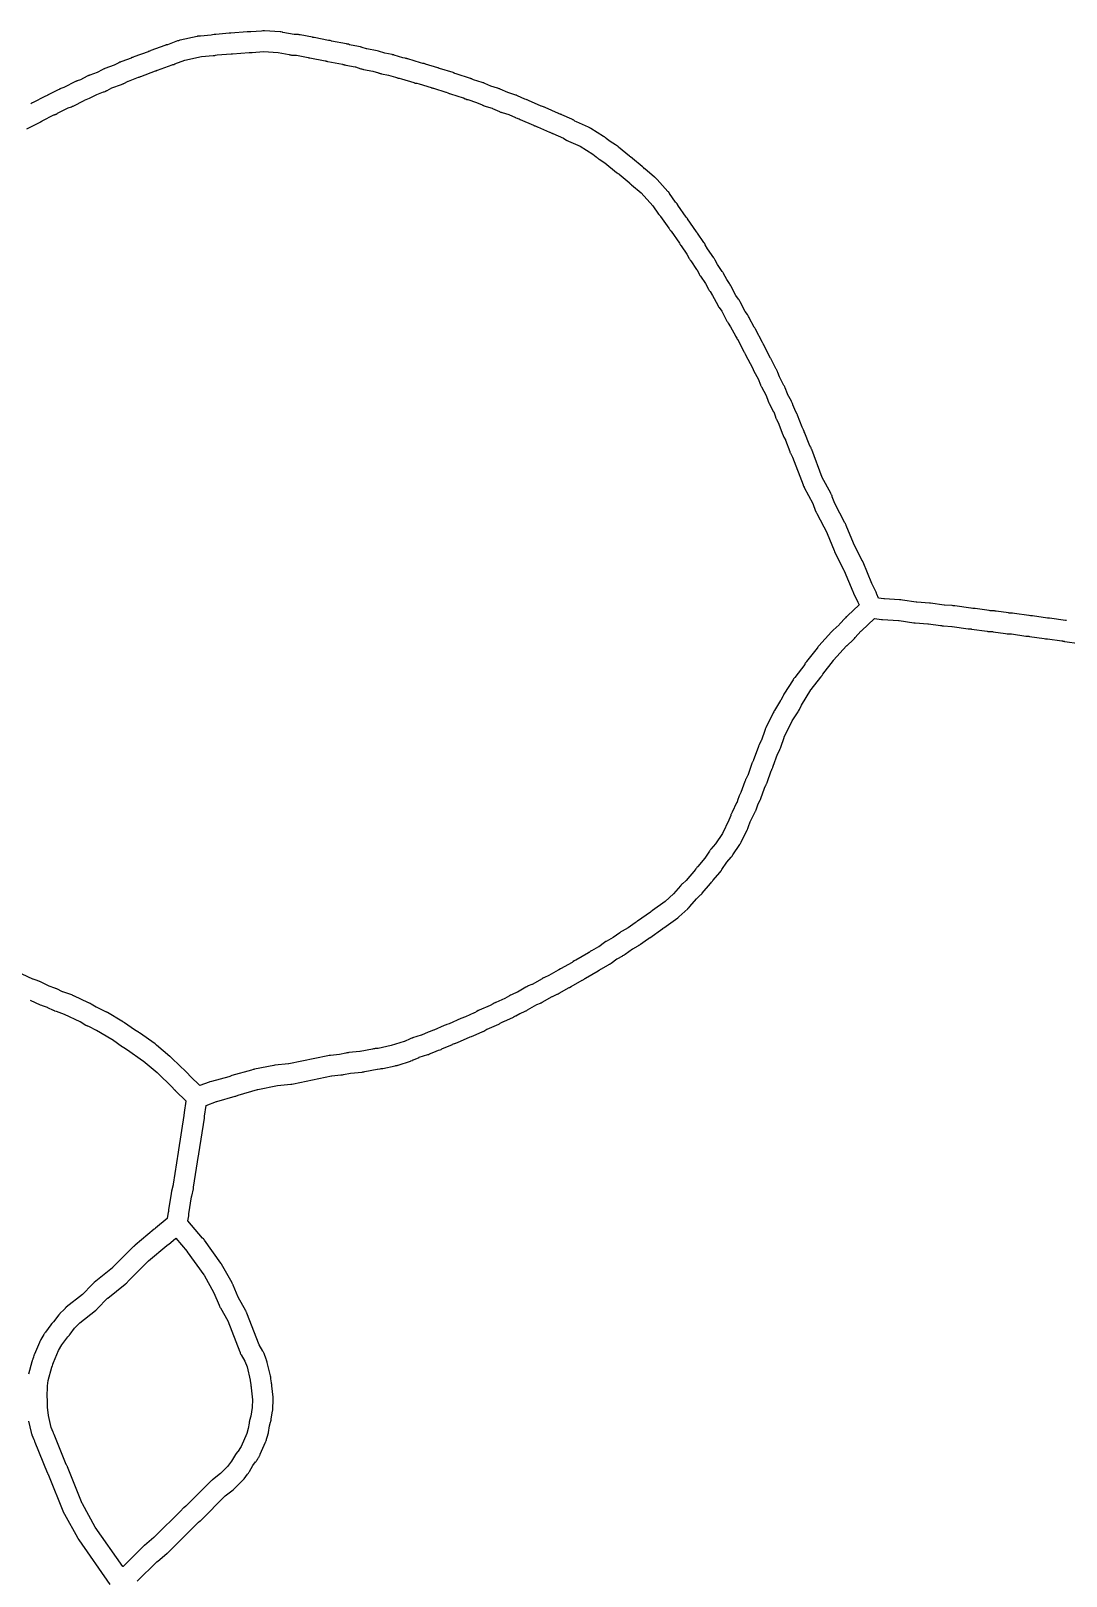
# Model space of a CAD drawing. Extents: x 20 to 287, y 1581 to 1957.
# Drawn here: x 68.1 to 153.1, y 1765.5 to 1892.5 of the extents above; entities that cross this region are included whole.
import ezdxf

# ---------------------------------------------------------------- set-up
doc = ezdxf.new("R2010")
doc.units = 0
doc.layers.get('0').update_dxf_attribs({"linetype": 'CONTINUOUS'})

msp = doc.modelspace()

# ---------------------------------------------------------------- linework, layer by layer
at = {"color": 7}
for points in [[(153.143401, 1844.015949), (153.07899, 1844.027644), (153.061297, 1844.027644), (151.761086, 1844.215062), (151.702522, 1844.221059), (151.679132, 1844.221059), (151.597148, 1844.227056), (150.361361, 1844.402749), (150.279377, 1844.414444), (150.214965, 1844.420441), (150.191575, 1844.420441), (150.080294, 1844.432136), (150.056905, 1844.432136), (148.873828, 1844.601982), (148.727402, 1844.619674), (148.645418, 1844.625671), (148.622029, 1844.625671), (148.446336, 1844.637366), (148.387771, 1844.643364), (147.386259, 1844.789789), (147.304275, 1844.801484), (147.239863, 1844.807482), (147.222171, 1844.807482), (146.870764, 1844.830871), (146.806353, 1844.836869), (145.652564, 1845.000867), (145.512016, 1845.018559), (145.447604, 1845.024556), (145.318751, 1845.036251), (145.301059, 1845.036251), (143.989135, 1845.223669), (143.848586, 1845.241361), (143.760725, 1845.247358), (143.737335, 1845.247358), (143.122371, 1845.28835), (143.104679, 1845.28835), (141.986029, 1845.452348), (141.927465, 1845.458346), (141.904075, 1845.458346), (140.861562, 1845.528635), (140.802998, 1845.534632), (139.678491, 1845.692753), (139.537943, 1845.710445), (139.455959, 1845.716442), (139.426572, 1845.716442), (138.2025, 1845.804304), (138.143936, 1845.810301), (137.722246, 1845.868866), (137.581698, 1846.202703), (137.558308, 1846.25542), (137.546613, 1846.27881), (137.505621, 1846.354946), (137.160068, 1847.057763), (137.160068, 1847.06376), (136.440093, 1848.823003), (136.434096, 1848.834698), (136.422401, 1848.864085), (136.410706, 1848.887475), (136.404709, 1848.89917), (135.655038, 1850.35166), (135.643343, 1850.386805), (135.063521, 1851.827579), (135.057523, 1851.850969), (135.010684, 1851.96225), (135.004687, 1851.979942), (134.998689, 1851.98594), (134.986994, 1852.009329), (134.957607, 1852.056199), (134.125943, 1853.637537), (133.909228, 1854.193933), (133.897534, 1854.234925), (133.868147, 1854.311062), (133.850454, 1854.352054), (133.832762, 1854.393046), (133.826765, 1854.404741), (133.797378, 1854.463305), (133.79138, 1854.475), (133.09442, 1855.775208), (132.227612, 1858.076931), (132.215917, 1858.112076), (132.192527, 1858.17064), (132.18653, 1858.19403), (132.168838, 1858.21742), (132.145448, 1858.264289), (132.133753, 1858.281981), (132.0049, 1858.516268), (131.659349, 1859.429928), (131.653352, 1859.441623), (131.618207, 1859.541179), (131.606513, 1859.582171), (131.58882, 1859.623163), (131.577125, 1859.640856), (131.559433, 1859.670243), (131.547738, 1859.693633), (131.43061, 1859.910347), (131.055774, 1860.900147), (131.044079, 1860.935291), (131.026387, 1860.982161), (131.008695, 1861.017305), (130.997, 1861.034998), (130.985305, 1861.058387), (130.967613, 1861.087774), (130.83876, 1861.339604), (130.827065, 1861.362994), (130.680639, 1861.749545), (130.668944, 1861.784689), (130.639557, 1861.866673), (130.598565, 1861.96623), (130.569178, 1862.024794), (130.563181, 1862.036489), (130.241056, 1862.628027), (130.235059, 1862.651417), (130.047641, 1863.13753), (130.041644, 1863.155223), (130.023951, 1863.196215), (130.006259, 1863.237207), (129.988567, 1863.272351), (129.98257, 1863.290043), (129.947425, 1863.348608), (129.578446, 1864.051424), (129.437898, 1864.414547), (129.426203, 1864.455539), (129.408511, 1864.490683), (129.390818, 1864.549248), (129.338102, 1864.648804), (129.314712, 1864.678191), (128.945733, 1865.39272), (128.939735, 1865.398718), (128.928041, 1865.433862), (128.922043, 1865.445557), (128.869326, 1865.550991), (128.851634, 1865.580378), (128.254239, 1866.710743), (128.248242, 1866.728436), (128.242245, 1866.746128), (128.224552, 1866.775515), (128.224552, 1866.78721), (128.20686, 1866.822354), (128.171716, 1866.880919), (127.609463, 1867.958571), (127.603465, 1867.970265), (127.580075, 1868.011257), (127.550688, 1868.063974), (127.538993, 1868.081667), (127.527299, 1868.093361), (127.521301, 1868.099359), (127.515304, 1868.111054), (127.509307, 1868.117051), (127.503309, 1868.128746), (127.093335, 1868.895986), (127.075643, 1868.931131), (127.034651, 1869.013115), (127.016959, 1869.048259), (126.993569, 1869.089251), (126.952577, 1869.147815), (126.94658, 1869.15951), (126.753314, 1869.428912), (126.34334, 1870.213721), (126.308196, 1870.278133), (126.284806, 1870.325003), (126.267114, 1870.35439), (126.255419, 1870.366085), (126.220274, 1870.418801), (126.214277, 1870.424799), (125.997562, 1870.741067), (125.587585, 1871.525876), (125.581588, 1871.537571), (125.558198, 1871.578563), (125.505481, 1871.666425), (125.464489, 1871.719141), (125.247774, 1872.041263), (124.990068, 1872.52738), (124.972375, 1872.568372), (124.948986, 1872.603516), (124.925596, 1872.638661), (124.919599, 1872.656353), (124.878607, 1872.70907), (124.486202, 1873.271323), (124.480204, 1873.289015), (124.292787, 1873.640422), (124.228375, 1873.745856), (124.222378, 1873.763548), (124.181386, 1873.816265), (123.660131, 1874.577648), (123.484438, 1874.905632), (123.466745, 1874.940777), (123.443356, 1874.981769), (123.425664, 1875.011156), (123.413969, 1875.028848), (123.372977, 1875.081565), (122.845865, 1875.842952), (122.845865, 1875.848949), (122.822475, 1875.884094), (122.81078, 1875.895789), (122.799086, 1875.913481), (122.793088, 1875.919478), (122.787091, 1875.925476), (122.757704, 1875.966468), (122.025602, 1877.032407), (122.013907, 1877.050099), (121.990518, 1877.079486), (121.961131, 1877.120478), (121.943438, 1877.143868), (121.925746, 1877.16156), (121.915251, 1877.175654), (121.235863, 1878.15374), (121.218171, 1878.183127), (121.171301, 1878.253416), (121.153609, 1878.282804), (121.124222, 1878.323796), (121.10653, 1878.341488), (121.065538, 1878.38248), (121.047846, 1878.400172), (121.036151, 1878.411867), (120.555894, 1879.114683), (120.549896, 1879.126378), (120.532204, 1879.149768), (120.497059, 1879.19076), (120.479367, 1879.21415), (120.461675, 1879.237539), (120.420683, 1879.278531), (119.518736, 1880.262474), (119.477744, 1880.309344), (119.448357, 1880.344488), (119.407365, 1880.391358), (119.360525, 1880.426502), (119.319533, 1880.461647), (119.313536, 1880.467644), (118.505298, 1881.135319), (118.493603, 1881.147014), (118.440886, 1881.211426), (118.399894, 1881.252418), (118.358902, 1881.287562), (118.31791, 1881.322707), (118.311913, 1881.328704), (117.509531, 1881.984666), (117.486141, 1882.008056), (117.380708, 1882.095917), (117.369013, 1882.101915), (117.357318, 1882.11361), (117.327931, 1882.131302), (117.286939, 1882.160689), (117.275244, 1882.166686), (117.269247, 1882.172684), (116.343871, 1882.934067), (116.314484, 1882.963454), (116.279339, 1882.992842), (116.261647, 1883.004536), (116.191358, 1883.057253), (116.179663, 1883.063251), (116.161971, 1883.074945), (116.120979, 1883.104333), (116.097589, 1883.116027), (115.664186, 1883.385429), (115.353775, 1883.637259), (115.306905, 1883.678251), (115.289213, 1883.695943), (115.265823, 1883.713635), (115.201412, 1883.760474), (115.178022, 1883.772169), (115.172024, 1883.778167), (115.125155, 1883.807554), (114.076788, 1884.457656), (114.053399, 1884.475349), (114.006529, 1884.498738), (113.977142, 1884.516431), (113.953752, 1884.528125), (113.901035, 1884.551515), (112.899523, 1884.996634), (112.782395, 1885.066923), (112.717983, 1885.107915), (112.711986, 1885.113912), (112.682598, 1885.131604), (112.641606, 1885.154994), (112.606462, 1885.172686), (112.58877, 1885.184381), (112.530205, 1885.207771), (111.700985, 1885.574309), (111.665841, 1885.592001), (111.624849, 1885.615391), (111.589704, 1885.627086), (111.566315, 1885.638781), (111.490178, 1885.668168), (111.455033, 1885.679863), (111.431644, 1885.68586), (110.32471, 1886.183687), (110.289565, 1886.201379), (110.248573, 1886.219071), (110.207581, 1886.230766), (110.189889, 1886.236763), (110.125477, 1886.254455), (110.020044, 1886.2896), (110.008349, 1886.295597), (108.965838, 1886.764142), (108.84871, 1886.816859), (108.837015, 1886.816859), (108.766726, 1886.840248), (108.760728, 1886.840248), (108.672867, 1886.869635), (108.052047, 1887.144914), (108.005177, 1887.168304), (107.970033, 1887.185996), (107.929041, 1887.197691), (107.911348, 1887.203689), (107.846937, 1887.221381), (107.267111, 1887.402951), (106.646291, 1887.67823), (106.599421, 1887.70162), (106.564277, 1887.719312), (106.558279, 1887.719312), (106.441151, 1887.760304), (106.423459, 1887.760304), (105.867065, 1887.935997), (105.386805, 1888.152712), (105.37511, 1888.158709), (105.334118, 1888.176402), (105.298973, 1888.194094), (105.252104, 1888.211786), (105.240409, 1888.211786), (105.17012, 1888.235176), (105.164123, 1888.235176), (104.443737, 1888.463585), (104.338303, 1888.510455), (104.314913, 1888.52215), (104.291524, 1888.533845), (104.256379, 1888.545539), (104.238687, 1888.551537), (104.197695, 1888.569229), (103.020478, 1888.938208), (102.915044, 1888.985078), (102.891654, 1888.996772), (102.868265, 1889.008467), (102.83312, 1889.020162), (102.815428, 1889.026159), (102.774436, 1889.043852), (101.64993, 1889.395261), (101.60306, 1889.412954), (101.567916, 1889.418951), (101.550223, 1889.424948), (101.532531, 1889.430946), (101.520836, 1889.430946), (101.509141, 1889.436943), (101.503144, 1889.436943), (100.513345, 1889.747352), (100.489955, 1889.759047), (100.443085, 1889.770742), (100.390369, 1889.788434), (100.360982, 1889.794431), (100.349287, 1889.794431), (100.3199, 1889.800429), (100.278908, 1889.806426), (100.079765, 1889.847418), (99.048968, 1890.169542), (99.002098, 1890.187235), (98.966954, 1890.19893), (98.949261, 1890.204927), (98.908269, 1890.210924), (98.878882, 1890.216922), (98.83789, 1890.222919), (98.6329, 1890.263911), (97.930084, 1890.486473), (97.894939, 1890.498168), (97.84807, 1890.509863), (97.836375, 1890.509863), (97.80123, 1890.51586), (97.766086, 1890.521858), (97.174548, 1890.633139), (96.629864, 1890.808832), (96.536155, 1890.832221), (95.675206, 1891.002067), (95.669209, 1891.002067), (95.294373, 1891.119195), (95.241656, 1891.136888), (95.212269, 1891.148583), (95.171277, 1891.160277), (95.007279, 1891.201269), (94.269321, 1891.341818), (94.175612, 1891.371205), (94.163917, 1891.371205), (94.093628, 1891.388897), (94.081933, 1891.394894), (94.011644, 1891.406589), (92.787573, 1891.640876), (92.746581, 1891.652571), (92.664597, 1891.675961), (92.541591, 1891.693653), (91.352661, 1891.922063), (91.264799, 1891.939755), (91.253105, 1891.945753), (91.247107, 1891.945753), (91.229415, 1891.95175), (90.21619, 1892.150892), (90.204495, 1892.150892), (90.122511, 1892.162587), (90.063947, 1892.168585), (90.007355, 1892.169205), (89.983966, 1892.169205), (89.714564, 1892.1809), (88.789188, 1892.356593), (88.765799, 1892.362591), (88.62525, 1892.391978), (88.595863, 1892.397975), (88.566476, 1892.397975), (87.277981, 1892.474112), (87.260289, 1892.474112), (87.230902, 1892.474112), (87.14304, 1892.474112), (87.031759, 1892.462417), (86.164951, 1892.392128), (86.123959, 1892.392128), (86.065394, 1892.398125), (86.036007, 1892.398125), (85.948146, 1892.398125), (85.918759, 1892.398125), (85.866042, 1892.392128), (84.501407, 1892.286694), (84.483715, 1892.286694), (84.454328, 1892.280697), (84.424941, 1892.280697), (84.418943, 1892.280697), (84.372074, 1892.274699), (83.270993, 1892.186838), (83.200704, 1892.18084), (83.171317, 1892.18084), (83.14193, 1892.174843), (83.001382, 1892.145456), (82.895948, 1892.122066), (82.017427, 1892.051777), (81.906145, 1892.04578), (81.818284, 1892.034085), (81.788897, 1892.028087), (81.73618, 1892.016393), (80.34812, 1891.711837), (80.318732, 1891.70584), (80.213299, 1891.670695), (80.14301, 1891.647306), (79.29963, 1891.34275), (79.293633, 1891.336753), (79.287635, 1891.336753), (79.258248, 1891.330756), (79.211379, 1891.319061), (79.176234, 1891.307366), (79.152844, 1891.301368), (79.100128, 1891.277979), (77.940483, 1890.850432), (77.911096, 1890.844435), (77.823234, 1890.809291), (77.776365, 1890.785901), (77.770367, 1890.785901), (77.735223, 1890.774206), (77.723528, 1890.768209), (77.711833, 1890.762211), (76.552185, 1890.334665), (76.528796, 1890.328668), (76.435087, 1890.293523), (76.394095, 1890.275831), (76.35895, 1890.264136), (76.341258, 1890.252441), (76.33526, 1890.252441), (76.323566, 1890.246444), (75.556325, 1889.95947), (75.491914, 1889.93608), (75.445044, 1889.918388), (75.4099, 1889.906693), (75.392208, 1889.894998), (75.327796, 1889.859853), (74.923675, 1889.654863), (74.174004, 1889.373737), (74.144617, 1889.367739), (74.103625, 1889.350047), (74.039214, 1889.326658), (74.027519, 1889.32066), (74.009827, 1889.308965), (73.951262, 1889.279578), (73.945265, 1889.279578), (73.541147, 1889.068741), (72.943753, 1888.846178), (72.914365, 1888.840181), (72.873373, 1888.822489), (72.832381, 1888.804797), (72.797237, 1888.793102), (72.779545, 1888.781407), (72.715133, 1888.746262), (72.170449, 1888.465136), (71.89517, 1888.36558), (71.854178, 1888.353885), (71.813186, 1888.336192), (71.772194, 1888.3185), (71.760499, 1888.312503), (70.811695, 1887.826386), (70.565713, 1887.732677), (70.536326, 1887.72668), (70.495334, 1887.708988), (70.419197, 1887.673843), (70.407502, 1887.667846), (70.319641, 1887.620976), (69.452832, 1887.181717), (69.446835, 1887.17572), (69.423445, 1887.169723), (69.382453, 1887.15203), (69.288744, 1887.116886), (68.228662, 1886.572205), (68.193517, 1886.554513), (68.152525, 1886.531123), (68.117381, 1886.513431), (68.105686, 1886.501736), (68.076299, 1886.478346)], [(67.763893, 1884.416869), (68.788834, 1884.938127), (68.859123, 1884.973272), (68.894268, 1884.990964), (68.93526, 1885.014354), (68.946954, 1885.026049), (69.005519, 1885.061193), (69.011516, 1885.067191), (69.017513, 1885.073188), (69.983887, 1885.571017), (70.019032, 1885.582712), (70.036724, 1885.594407), (70.060114, 1885.600405), (70.101106, 1885.618097), (70.142098, 1885.629792), (70.15979, 1885.635789), (70.259346, 1885.688506), (70.282736, 1885.706198), (71.143685, 1886.145457), (71.418964, 1886.245013), (71.51852, 1886.286005), (71.553665, 1886.2977), (72.455612, 1886.766245), (72.484999, 1886.777939), (72.760278, 1886.883373), (72.771973, 1886.883373), (72.894979, 1886.93609), (72.906674, 1886.942087), (72.965238, 1886.971475), (72.971236, 1886.977472), (73.515919, 1887.258598), (74.06646, 1887.463588), (74.119177, 1887.475283), (74.189466, 1887.50467), (74.230458, 1887.516365), (74.265602, 1887.534058), (74.283294, 1887.545752), (74.341859, 1887.575139), (74.347856, 1887.575139), (74.751974, 1887.785977), (75.536786, 1888.072951), (75.653915, 1888.11982), (75.671607, 1888.131515), (75.694997, 1888.14321), (75.724384, 1888.160902), (76.087506, 1888.34832), (76.099201, 1888.354317), (76.919155, 1888.658873), (76.989444, 1888.682262), (77.083153, 1888.729132), (77.11254, 1888.740827), (78.336612, 1889.185942), (78.371756, 1889.197637), (78.412748, 1889.215329), (78.447893, 1889.233022), (78.471283, 1889.244716), (78.482977, 1889.250714), (79.68948, 1889.689973), (79.707172, 1889.69597), (79.748164, 1889.707665), (79.800881, 1889.71936), (79.830268, 1889.725357), (79.918129, 1889.760502), (80.73808, 1890.059201), (82.102715, 1890.363753), (83.063232, 1890.43989), (83.121797, 1890.445887), (83.203781, 1890.457582), (83.256498, 1890.469277), (83.262495, 1890.469277), (83.397196, 1890.504421), (84.550984, 1890.592283), (84.568676, 1890.592283), (84.586369, 1890.592283), (84.639086, 1890.59828), (86.027149, 1890.709561), (86.068141, 1890.703564), (86.079836, 1890.703564), (86.109223, 1890.703564), (86.191207, 1890.697567), (86.220594, 1890.703564), (86.279158, 1890.709561), (87.201946, 1890.769429), (88.396736, 1890.705017), (89.316252, 1890.529324), (89.363121, 1890.51763), (89.398266, 1890.511632), (89.43341, 1890.505635), (89.486127, 1890.49394), (89.515514, 1890.487943), (89.544902, 1890.487943), (89.896311, 1890.47025), (90.862682, 1890.282833), (90.874377, 1890.282833), (90.932941, 1890.271138), (90.997353, 1890.259443), (92.274135, 1890.013461), (92.291827, 1890.007464), (92.30952, 1890.001466), (92.350512, 1889.989771), (92.391504, 1889.978077), (92.409196, 1889.978077), (92.450188, 1889.972079), (92.479575, 1889.966082), (93.69779, 1889.731795), (93.715482, 1889.725797), (93.750627, 1889.714102), (93.791619, 1889.702408), (93.832611, 1889.690713), (93.873603, 1889.679018), (93.891295, 1889.679018), (93.955707, 1889.667323), (94.740519, 1889.51505), (94.758212, 1889.509052), (95.191617, 1889.368504), (95.209309, 1889.362507), (95.250301, 1889.350812), (95.332285, 1889.327422), (95.349978, 1889.321425), (95.420267, 1889.30973), (96.169938, 1889.163304), (96.650198, 1889.016879), (96.66789, 1889.005184), (96.714759, 1888.993489), (96.767476, 1888.975797), (96.796863, 1888.969799), (96.808558, 1888.969799), (96.843703, 1888.963802), (96.878847, 1888.957804), (97.470383, 1888.846523), (98.044349, 1888.664953), (98.120485, 1888.635566), (98.167355, 1888.623871), (98.202499, 1888.612176), (98.249369, 1888.600481), (98.261064, 1888.594484), (98.331353, 1888.582789), (98.54219, 1888.541797), (99.537846, 1888.231385), (99.561236, 1888.219691), (99.608105, 1888.207996), (99.660822, 1888.190303), (99.690209, 1888.184306), (99.701904, 1888.184306), (99.77804, 1888.166614), (99.80143, 1888.166614), (99.977123, 1888.131469), (100.978635, 1887.815201), (101.002025, 1887.803506), (101.048894, 1887.791811), (101.101611, 1887.774119), (101.130998, 1887.768122), (101.142693, 1887.768122), (101.166083, 1887.762124), (102.179311, 1887.445856), (102.191006, 1887.439859), (102.343279, 1887.375447), (102.384271, 1887.357755), (102.436988, 1887.334365), (102.466375, 1887.32267), (102.47807, 1887.32267), (102.548359, 1887.299281), (102.554356, 1887.299281), (103.602723, 1886.9713), (103.620415, 1886.965302), (103.766841, 1886.900891), (103.807833, 1886.883198), (103.854673, 1886.859809), (103.88406, 1886.848114), (103.895755, 1886.848114), (103.966044, 1886.824724), (103.972041, 1886.824724), (104.680714, 1886.602162), (105.166827, 1886.385447), (105.172825, 1886.37945), (105.213817, 1886.361757), (105.254809, 1886.344065), (105.295801, 1886.33237), (105.307496, 1886.326373), (105.969314, 1886.121383), (105.998701, 1886.109688), (106.572667, 1885.851981), (106.578665, 1885.845984), (106.619657, 1885.828292), (106.672373, 1885.804902), (106.70176, 1885.793207), (106.713455, 1885.793207), (106.777867, 1885.769817), (106.795559, 1885.769817), (107.357812, 1885.594124), (107.908353, 1885.348142), (107.920048, 1885.342145), (108.025481, 1885.295276), (108.084046, 1885.265888), (108.183602, 1885.236501), (108.283158, 1885.207114), (109.372523, 1884.715141), (109.407667, 1884.697449), (109.419362, 1884.691452), (109.448749, 1884.679757), (109.489741, 1884.668062), (109.507434, 1884.662065), (109.571845, 1884.644372), (109.683126, 1884.60338), (109.689124, 1884.60338), (110.68478, 1884.158262), (110.714167, 1884.14057), (110.761036, 1884.11718), (110.86647, 1884.076188), (110.872467, 1884.07019), (110.895857, 1884.064193), (110.936849, 1884.052498), (110.954541, 1884.046501), (111.844775, 1883.648237), (112.032193, 1883.531108), (112.055583, 1883.513416), (112.067278, 1883.507419), (112.078972, 1883.501421), (112.119964, 1883.478031), (112.143354, 1883.466337), (112.254635, 1883.419467), (113.209293, 1882.991921), (114.245947, 1882.347672), (114.527074, 1882.119262), (114.573943, 1882.07827), (114.591635, 1882.060578), (114.615025, 1882.042886), (114.656017, 1882.007741), (114.685404, 1881.990049), (114.708794, 1881.972357), (114.755663, 1881.942969), (115.23592, 1881.644271), (116.196438, 1880.847742), (116.208133, 1880.836048), (116.231522, 1880.818355), (116.278392, 1880.783211), (116.301781, 1880.765518), (116.325171, 1880.747826), (116.372041, 1880.718439), (116.383735, 1880.712442), (116.401428, 1880.700747), (117.233094, 1880.009646), (117.244789, 1879.997951), (117.279934, 1879.956959), (117.297626, 1879.93357), (117.321016, 1879.915878), (117.338708, 1879.892488), (117.362098, 1879.874796), (117.385488, 1879.857103), (117.432357, 1879.816111), (118.228882, 1879.160149), (119.183543, 1878.111783), (119.652087, 1877.426539), (119.658085, 1877.414844), (119.675777, 1877.391454), (119.716769, 1877.338737), (119.728464, 1877.321045), (119.746156, 1877.303353), (119.810568, 1877.238941), (119.816565, 1877.227246), (120.495956, 1876.255016), (120.513648, 1876.225629), (120.583937, 1876.114348), (120.601629, 1876.096655), (120.607627, 1876.084961), (120.625319, 1876.067268), (120.654706, 1876.032124), (120.672398, 1876.014432), (121.357646, 1875.018776), (121.381035, 1874.977784), (121.398727, 1874.948397), (121.422117, 1874.919009), (121.433812, 1874.907315), (121.463199, 1874.860445), (121.474894, 1874.84875), (121.492586, 1874.825361), (121.498584, 1874.819363), (121.967128, 1874.139973), (121.973125, 1874.128278), (122.160543, 1873.776871), (122.178235, 1873.741726), (122.201625, 1873.700734), (122.23677, 1873.648018), (122.283639, 1873.583606), (122.775609, 1872.87493), (122.781606, 1872.863235), (122.969024, 1872.505969), (122.986716, 1872.470824), (123.010106, 1872.43568), (123.033496, 1872.400535), (123.039493, 1872.382843), (123.080485, 1872.330126), (123.502175, 1871.721019), (123.742309, 1871.258331), (123.777454, 1871.193919), (123.800844, 1871.14708), (123.818536, 1871.117693), (123.830231, 1871.105998), (123.871223, 1871.053281), (124.087938, 1870.731156), (124.509628, 1869.934631), (124.52732, 1869.893639), (124.533317, 1869.881944), (124.556707, 1869.840952), (124.568402, 1869.82326), (124.580097, 1869.811565), (124.621089, 1869.753001), (124.837803, 1869.430876), (125.259493, 1868.634351), (125.277186, 1868.599206), (125.28888, 1868.581514), (125.300575, 1868.558124), (125.323965, 1868.52298), (125.329962, 1868.511285), (125.370954, 1868.452721), (125.56422, 1868.165747), (125.968337, 1867.410219), (125.974334, 1867.398525), (126.027051, 1867.298968), (126.062196, 1867.234557), (126.068193, 1867.222862), (126.079888, 1867.211167), (126.115033, 1867.152602), (126.126728, 1867.13491), (126.683124, 1866.068971), (126.689122, 1866.062974), (126.695119, 1866.045282), (126.724506, 1865.986717), (126.730503, 1865.969025), (126.765648, 1865.910461), (127.380612, 1864.733244), (127.386609, 1864.715552), (127.398304, 1864.692162), (127.404302, 1864.686164), (127.415996, 1864.656777), (127.421994, 1864.639085), (127.457138, 1864.580521), (127.855403, 1863.819137), (128.001828, 1863.432589), (128.007826, 1863.414897), (128.025518, 1863.373905), (128.04321, 1863.321188), (128.054905, 1863.297798), (128.0666, 1863.280106), (128.095987, 1863.221542), (128.101984, 1863.215544), (128.470963, 1862.518584), (128.646656, 1862.05004), (128.658351, 1862.014895), (128.670046, 1861.991506), (128.676043, 1861.973813), (128.693735, 1861.938669), (128.699733, 1861.920977), (128.734877, 1861.862412), (129.092144, 1861.183025), (129.103838, 1861.159635), (129.250264, 1860.76723), (129.261959, 1860.732086), (129.291346, 1860.650102), (129.309038, 1860.60911), (129.320733, 1860.573965), (129.332428, 1860.556273), (129.37342, 1860.480136), (129.478854, 1860.286871), (129.853689, 1859.291212), (129.865384, 1859.256068), (129.871381, 1859.25007), (129.883076, 1859.209078), (129.900768, 1859.179691), (129.912463, 1859.156301), (129.94185, 1859.103585), (130.070704, 1858.857603), (130.082399, 1858.834213), (130.427952, 1857.902981), (130.433949, 1857.879591), (130.439947, 1857.861899), (130.463336, 1857.815029), (130.481029, 1857.774037), (130.487026, 1857.762342), (130.516413, 1857.709626), (130.656961, 1857.446071), (131.517913, 1855.161917), (131.529608, 1855.126773), (131.541303, 1855.097386), (131.547301, 1855.079693), (131.558995, 1855.050306), (131.599987, 1854.97417), (131.61768, 1854.956477), (132.31464, 1853.632841), (132.548927, 1853.017877), (132.554924, 1853.000184), (132.572616, 1852.959192), (132.590309, 1852.9182), (132.608001, 1852.871361), (132.613998, 1852.865364), (132.649143, 1852.806799), (133.492522, 1851.196179), (133.504217, 1851.178487), (134.060614, 1849.772854), (134.084004, 1849.71429), (134.095699, 1849.684903), (134.16011, 1849.561897), (134.16011, 1849.5559), (134.87464, 1848.167836), (134.904027, 1848.103424), (135.59513, 1846.416665), (135.624517, 1846.340528), (135.647907, 1846.281964), (135.659602, 1846.264272), (136.022725, 1845.53803), (136.046114, 1845.485313), (136.116403, 1845.30962), (135.167602, 1844.419386), (135.109038, 1844.366669), (135.068046, 1844.3198), (134.997757, 1844.237816), (134.517499, 1843.716561), (134.47063, 1843.669691), (133.984513, 1843.218719), (133.925949, 1843.166002), (133.87908, 1843.119133), (133.861387, 1843.101441), (132.818874, 1841.953506), (132.812877, 1841.947508), (132.766007, 1841.894791), (132.719138, 1841.842075), (132.660574, 1841.760091), (131.805481, 1840.6473), (131.787789, 1840.629608), (131.746797, 1840.571044), (131.705805, 1840.512479), (131.699808, 1840.506482), (131.67042, 1840.453765), (131.664423, 1840.447768), (131.646731, 1840.418381), (130.826777, 1839.352442), (130.785785, 1839.299725), (130.738915, 1839.235283), (130.692046, 1839.159147), (129.948232, 1837.970217), (129.918845, 1837.923347), (129.877853, 1837.847211), (129.842708, 1837.771074), (129.690435, 1837.466522), (129.672743, 1837.443132), (129.174916, 1836.64075), (129.145529, 1836.593881), (129.122139, 1836.547011), (129.104447, 1836.517624), (129.104447, 1836.511627), (129.069303, 1836.43549), (128.460198, 1835.199703), (128.436808, 1835.152834), (128.407421, 1835.082544), (128.401424, 1835.07085), (128.401424, 1835.064852), (128.378034, 1834.994563), (128.09106, 1834.186325), (128.079365, 1834.156938), (127.903672, 1833.799672), (127.880283, 1833.752832), (127.856893, 1833.700115), (127.845198, 1833.676726), (127.845198, 1833.665031), (127.821808, 1833.594742), (127.446973, 1832.569801), (127.440976, 1832.546411), (127.364839, 1832.394138), (127.341449, 1832.353146), (127.329754, 1832.318001), (127.306365, 1832.271132), (127.306365, 1832.265135), (127.282975, 1832.194845), (126.96671, 1831.298755), (126.955015, 1831.269368), (126.820314, 1830.994089), (126.796924, 1830.953097), (126.790927, 1830.935404), (126.779232, 1830.912015), (126.73824, 1830.794886), (126.416115, 1829.898796), (126.410118, 1829.881103), (126.275417, 1829.617549), (126.263722, 1829.594159), (126.24603, 1829.553167), (126.228338, 1829.518023), (126.210646, 1829.477031), (126.204648, 1829.465336), (126.181259, 1829.395047), (126.06413, 1829.049497), (126.052435, 1829.031924), (125.695169, 1828.28811), (125.654177, 1828.211971), (125.636485, 1828.176829), (125.60134, 1828.10069), (125.595343, 1828.083117), (125.571953, 1828.012837), (125.425527, 1827.614575), (124.892556, 1826.531066), (124.330303, 1825.681829), (123.949611, 1825.236712), (123.943614, 1825.230865), (123.920224, 1825.201568), (123.890837, 1825.166426), (123.867448, 1825.131285), (123.855753, 1825.11956), (123.820608, 1825.060993), (123.439916, 1824.487026), (122.871807, 1823.813494), (122.860112, 1823.795921), (122.789823, 1823.719782), (122.754678, 1823.678784), (122.736986, 1823.655364), (122.725291, 1823.637792), (122.690146, 1823.585081), (122.684149, 1823.573356), (121.911053, 1822.671408), (121.606497, 1822.390282), (121.588805, 1822.378557), (121.559418, 1822.34926), (121.530031, 1822.319963), (121.500644, 1822.290666), (121.488949, 1822.278941), (121.471257, 1822.261368), (121.436112, 1822.214514), (120.885572, 1821.576123), (120.194468, 1820.943588), (119.157814, 1820.193917), (119.116822, 1820.170497), (119.046533, 1820.123643), (119.034838, 1820.117795), (118.999694, 1820.088498), (118.970307, 1820.070926), (117.92194, 1819.315398), (117.904248, 1819.309551), (117.874861, 1819.291979), (117.863166, 1819.280254), (117.822174, 1819.256834), (117.804482, 1819.245109), (117.798484, 1819.239262), (117.734073, 1819.192407), (117.160104, 1818.782431), (116.656421, 1818.495448), (116.609551, 1818.472028), (116.597856, 1818.460303), (116.556864, 1818.436884), (116.469003, 1818.37246), (115.930176, 1817.985911), (115.918481, 1817.980064), (115.338658, 1817.652083), (115.315269, 1817.63451), (115.215712, 1817.56423), (115.204017, 1817.552505), (114.735473, 1817.218667), (114.706086, 1817.201095), (114.13212, 1816.878971), (114.114428, 1816.873124), (114.067558, 1816.843827), (113.991422, 1816.796972), (113.932858, 1816.750118), (113.92686, 1816.750118), (113.909168, 1816.732545), (113.903171, 1816.732545), (113.879781, 1816.714973), (112.843127, 1816.123436), (112.819737, 1816.111711), (112.772868, 1816.082414), (112.743481, 1816.070689), (112.725788, 1816.058964), (112.643804, 1816.000397), (112.63211, 1815.988672), (112.60872, 1815.9711), (112.538431, 1815.924245), (111.601342, 1815.397133), (111.595345, 1815.397133), (111.466491, 1815.332709), (111.396202, 1815.291711), (110.640675, 1814.858308), (110.622983, 1814.846583), (110.271573, 1814.694307), (110.218856, 1814.670887), (110.195466, 1814.659162), (110.084185, 1814.594738), (110.07249, 1814.588891), (109.252539, 1814.126203), (109.240845, 1814.120356), (108.947993, 1813.991506), (108.895276, 1813.968086), (108.81914, 1813.932944), (108.743003, 1813.88609), (108.0519, 1813.493684), (108.034207, 1813.487837), (107.618374, 1813.300419), (107.565657, 1813.276999), (107.553962, 1813.271152), (107.489551, 1813.23601), (107.407567, 1813.189156), (107.021018, 1812.972453), (107.009323, 1812.966605), (106.271365, 1812.644481), (106.259671, 1812.638634), (106.218679, 1812.621061), (106.195289, 1812.609337), (106.136725, 1812.580039), (106.066435, 1812.539041), (106.060438, 1812.533194), (105.820303, 1812.398487), (105.808609, 1812.39264), (104.912518, 1812.000234), (104.900823, 1811.994386), (104.859831, 1811.976814), (104.836441, 1811.965089), (104.72516, 1811.900666), (104.713465, 1811.894818), (104.531895, 1811.789396), (104.514203, 1811.777672), (103.799674, 1811.461404), (103.787979, 1811.455557), (103.629858, 1811.402846), (103.577141, 1811.385274), (103.495157, 1811.355977), (103.419021, 1811.320835), (102.446791, 1810.887431), (102.435096, 1810.881584), (102.247678, 1810.81716), (102.189114, 1810.799588), (102.10713, 1810.770291), (102.036841, 1810.735149), (101.175889, 1810.354457), (101.164194, 1810.34861), (100.801071, 1810.231472), (100.719087, 1810.196331), (100.18026, 1809.962058), (100.15687, 1809.950334), (99.448194, 1809.721918), (99.442197, 1809.721918), (99.424505, 1809.71607), (99.38936, 1809.704346), (99.307376, 1809.675048), (99.23124, 1809.639907), (98.768552, 1809.43492), (98.745162, 1809.423195), (97.696795, 1809.089357), (96.619143, 1808.866798), (96.589756, 1808.860951), (96.378919, 1808.843378), (96.320355, 1808.837531), (96.232493, 1808.825806), (96.226496, 1808.825806), (96.150359, 1808.808234), (95.142988, 1808.603247), (95.1136, 1808.597399), (94.205794, 1808.515403), (94.194099, 1808.515403), (94.141382, 1808.509556), (94.053521, 1808.497831), (94.047524, 1808.497831), (93.971387, 1808.480259), (93.444272, 1808.368981), (93.42658, 1808.368981), (92.694479, 1808.292841), (92.688481, 1808.292841), (92.588925, 1808.281116), (92.495216, 1808.263544), (92.471826, 1808.257696), (89.268153, 1807.601734), (89.238766, 1807.595887), (88.125976, 1807.478752), (88.049839, 1807.467028), (86.450932, 1807.144903), (86.40994, 1807.139056), (86.339651, 1807.127331), (86.216645, 1807.086333), (84.606025, 1806.629502), (84.529888, 1806.606083), (84.430332, 1806.565085), (84.348348, 1806.535787), (84.33797, 1806.535787), (82.938193, 1806.144476), (82.932196, 1806.144476), (82.803343, 1806.109335), (82.797345, 1806.103487), (82.744628, 1806.085915), (81.971532, 1805.804788), (81.210145, 1806.542746), (81.19845, 1806.55447), (81.169063, 1806.583768), (80.952348, 1806.823896), (80.946351, 1806.829744), (80.893634, 1806.888311), (80.858489, 1806.929309), (80.8351, 1806.946881), (79.704737, 1808.042103), (79.599303, 1808.141669), (79.540739, 1808.188523), (79.517949, 1808.206065), (78.416872, 1809.131441), (78.364155, 1809.178295), (78.358157, 1809.184142), (78.35216, 1809.18999), (78.305291, 1809.225131), (78.287598, 1809.236856), (77.016672, 1810.138804), (77.004977, 1810.144651), (76.958108, 1810.173948), (76.946413, 1810.185673), (76.870277, 1810.226671), (76.61257, 1810.378947), (76.606572, 1810.384795), (75.774906, 1810.976332), (75.739761, 1811.005629), (75.722069, 1811.017354), (75.710374, 1811.029079), (75.657657, 1811.058376), (75.645962, 1811.064223), (75.575673, 1811.105221), (74.386743, 1811.808038), (74.328179, 1811.843179), (74.316484, 1811.849027), (74.263767, 1811.878324), (74.25777, 1811.878324), (73.490527, 1812.241446), (73.467137, 1812.25317), (73.033734, 1812.510868), (72.97517, 1812.54601), (72.957478, 1812.551857), (72.852044, 1812.604568), (72.822657, 1812.616293), (71.610298, 1813.184403), (71.592606, 1813.196128), (71.534042, 1813.219547), (71.516349, 1813.231272), (71.457785, 1813.254692), (70.719827, 1813.51239), (70.696437, 1813.524115), (70.21618, 1813.746674), (70.198488, 1813.758399), (70.139924, 1813.781818), (70.122231, 1813.793543), (70.063667, 1813.816963), (69.589266, 1813.986811), (69.583269, 1813.986811), (68.816029, 1814.349933), (68.810032, 1814.355781), (68.757315, 1814.3792), (68.733925, 1814.390925), (68.675361, 1814.414345), (68.599224, 1814.437765), (68.2771, 1814.549043), (68.265405, 1814.55489), (67.369314, 1814.97658)], [(76.830184, 1765.072452), (78.434948, 1766.665502), (78.470092, 1766.694889), (78.487784, 1766.712582), (79.290166, 1767.380257), (79.342883, 1767.421249), (79.360575, 1767.438941), (79.401567, 1767.479933), (79.465979, 1767.544344), (81.691566, 1769.781644), (81.837991, 1769.904638), (81.867378, 1769.92221), (82.007927, 1770.039344), (82.013924, 1770.045192), (82.066641, 1770.103759), (84.04624, 1772.083359), (84.696345, 1772.587044), (84.702343, 1772.592891), (84.73173, 1772.616311), (84.766874, 1772.645608), (84.796262, 1772.669028), (84.807956, 1772.6866), (84.854826, 1772.727598), (84.872518, 1772.751018), (85.387914, 1773.272273), (85.423058, 1773.295693), (85.452445, 1773.32499), (85.475835, 1773.354287), (85.51098, 1773.389429), (85.534369, 1773.418726), (85.546064, 1773.436298), (85.587056, 1773.483153), (85.598751, 1773.506572), (85.891603, 1773.881408), (85.909295, 1773.89898), (85.932685, 1773.934122), (85.962072, 1773.969263), (86.026483, 1774.074685), (86.038178, 1774.103982), (86.325152, 1774.58424), (86.553562, 1774.877079), (86.571254, 1774.894651), (86.594644, 1774.929793), (86.624031, 1774.964935), (86.647421, 1775.000076), (86.653418, 1775.017648), (86.688563, 1775.070359), (86.700258, 1775.093779), (86.782242, 1775.240199), (86.811629, 1775.27534), (86.829321, 1775.304637), (86.847013, 1775.339779), (86.870403, 1775.380777), (86.888095, 1775.415919), (86.894092, 1775.433491), (86.92348, 1775.492058), (86.929477, 1775.515478), (87.362883, 1776.511135), (87.380575, 1776.546276), (87.421567, 1776.651698), (87.433262, 1776.680995), (87.450954, 1776.739562), (87.450954, 1776.74541), (87.544663, 1777.079247), (87.556358, 1777.102667), (87.603227, 1777.278372), (87.609224, 1777.301792), (87.697086, 1777.852331), (87.784947, 1778.156885), (87.80264, 1778.215453), (87.808637, 1778.24475), (87.826329, 1778.303317), (87.826329, 1778.320889), (87.838024, 1778.385313), (87.838024, 1778.402885), (87.949305, 1779.088131), (87.955302, 1779.123273), (87.9613, 1779.175984), (87.967297, 1779.205281), (87.967297, 1779.293133), (87.984989, 1779.919811), (87.990987, 1779.984235), (87.990987, 1779.999706), (87.990987, 1780.081702), (87.984989, 1780.140269), (87.978992, 1780.198836), (87.885283, 1781.147639), (87.885283, 1781.176936), (87.879286, 1781.206233), (87.873288, 1781.258944), (87.867291, 1781.294085), (87.861294, 1781.317505), (87.843602, 1781.376072), (87.843602, 1781.393645), (87.808457, 1781.721626), (87.80246, 1781.774336), (87.796462, 1781.832904), (87.790465, 1781.862201), (87.784467, 1781.891498), (87.772773, 1781.944209), (87.766775, 1781.955934), (87.503221, 1783.039442), (87.497224, 1783.068739), (87.456232, 1783.232728), (87.450234, 1783.256148), (87.444237, 1783.261996), (87.420847, 1783.314706), (87.239277, 1783.789107), (87.221585, 1783.835962), (87.192198, 1783.900386), (87.1862, 1783.91211), (87.168508, 1783.941408), (87.150816, 1783.970705), (87.144818, 1783.98243), (86.846119, 1784.509542), (85.827035, 1787.109963), (85.821038, 1787.133382), (85.809343, 1787.156802), (85.785953, 1787.209513), (85.774258, 1787.232933), (85.762563, 1787.26223), (85.737746, 1787.308996), (85.116926, 1788.421789), (84.712805, 1789.394018), (84.712805, 1789.399866), (84.695113, 1789.440864), (84.677421, 1789.476005), (84.648034, 1789.528716), (84.624644, 1789.563858), (84.612949, 1789.587278), (83.746141, 1791.133474), (83.728448, 1791.156893), (83.716753, 1791.174466), (83.699061, 1791.209607), (82.352514, 1793.095518), (82.34082, 1793.113091), (82.311433, 1793.154089), (82.305435, 1793.165813), (82.264662, 1793.212654), (82.258665, 1793.224379), (82.2001, 1793.282946), (80.987742, 1794.70615), (81.052153, 1795.110269), (81.052153, 1795.116117), (81.063848, 1795.198113), (81.069846, 1795.233254), (81.069846, 1795.244979), (81.069846, 1795.256704), (81.075843, 1795.280124), (81.28668, 1796.668186), (81.292678, 1796.703327), (81.298675, 1796.726756), (81.439223, 1797.330006), (81.439223, 1797.335863), (81.450918, 1797.394431), (81.456916, 1797.412), (81.456916, 1797.447141), (81.861036, 1800.070989), (81.867034, 1800.094418), (81.867034, 1800.100274), (81.878729, 1800.135415), (81.890423, 1800.193984), (82.341395, 1803.134099), (82.347393, 1803.192666), (82.35339, 1803.221963), (82.35339, 1803.233688), (82.35339, 1803.239536), (82.359387, 1803.292247), (82.499936, 1804.182481), (83.325743, 1804.487034), (83.349133, 1804.492882), (83.37852, 1804.504607), (84.872002, 1804.932153), (84.930567, 1804.949726), (85.106259, 1805.014149), (85.112257, 1805.019997), (86.711167, 1805.476828), (86.722862, 1805.476828), (88.345197, 1805.804809), (89.434562, 1805.921943), (89.498974, 1805.927791), (89.522363, 1805.933638), (89.668789, 1805.962935), (92.79632, 1806.607184), (92.802317, 1806.607184), (93.540272, 1806.683323), (93.598837, 1806.689171), (93.686698, 1806.700896), (93.768682, 1806.718468), (94.354364, 1806.835605), (95.297309, 1806.923458), (95.309004, 1806.923458), (95.361721, 1806.929305), (95.391108, 1806.935153), (95.4321, 1806.941), (95.525808, 1806.958572), (96.54489, 1807.163559), (96.56828, 1807.169407), (96.779117, 1807.186979), (96.785115, 1807.186979), (96.872976, 1807.198704), (97.007677, 1807.222124), (98.020905, 1807.432967), (98.079469, 1807.444692), (98.108856, 1807.450539), (98.114854, 1807.450539), (98.167571, 1807.468112), (98.243707, 1807.491531), (98.249705, 1807.497379), (99.280502, 1807.82536), (99.298194, 1807.831207), (99.427048, 1807.878062), (99.433045, 1807.883909), (99.503334, 1807.913206), (99.509331, 1807.919054), (99.989589, 1808.124041), (99.995586, 1808.129888), (100.704259, 1808.358304), (100.710256, 1808.358304), (100.762973, 1808.375876), (100.83911, 1808.405173), (100.915246, 1808.440315), (101.366218, 1808.639445), (101.565361, 1808.709728), (101.700062, 1808.750726), (101.782046, 1808.780024), (101.858182, 1808.815165), (102.713275, 1809.195857), (102.72497, 1809.201705), (102.88309, 1809.254416), (102.912477, 1809.260263), (102.971042, 1809.283683), (102.994431, 1809.28953), (103.052996, 1809.31295), (103.129132, 1809.348092), (104.171642, 1809.804922), (104.183337, 1809.810769), (104.271199, 1809.840067), (104.282894, 1809.845914), (104.323886, 1809.857639), (104.347275, 1809.863486), (104.40584, 1809.886906), (104.481976, 1809.922048), (105.161364, 1810.220743), (105.214081, 1810.244163), (105.23747, 1810.255888), (105.290187, 1810.285185), (105.366324, 1810.326183), (105.372321, 1810.332031), (105.548014, 1810.431596), (105.565706, 1810.437443), (106.514508, 1810.86499), (106.573072, 1810.88841), (106.596462, 1810.900135), (106.649179, 1810.923554), (106.901008, 1811.075831), (106.930395, 1811.087555), (107.721064, 1811.438964), (107.773781, 1811.462383), (107.797171, 1811.474108), (107.908452, 1811.538532), (107.920147, 1811.544379), (108.248128, 1811.731797), (108.26582, 1811.737645), (108.68751, 1811.925062), (108.699204, 1811.93091), (108.740196, 1811.948482), (108.763586, 1811.960207), (108.816303, 1811.989504), (108.886592, 1812.030502), (109.642119, 1812.458049), (109.653814, 1812.463896), (109.946666, 1812.592747), (109.976053, 1812.604472), (110.00544, 1812.616196), (110.081576, 1812.651338), (110.907387, 1813.125739), (110.925079, 1813.137464), (111.276489, 1813.28974), (111.329206, 1813.31316), (111.352595, 1813.324885), (111.405312, 1813.354182), (111.475601, 1813.39518), (112.307268, 1813.863724), (112.330658, 1813.875449), (112.459511, 1813.945729), (113.379031, 1814.466984), (113.40242, 1814.478709), (113.44929, 1814.508006), (113.47268, 1814.519731), (113.525396, 1814.554873), (113.589808, 1814.601727), (113.6075, 1814.619299), (113.613498, 1814.619299), (113.636887, 1814.636872), (114.69697, 1815.240123), (114.72036, 1815.251847), (114.749747, 1815.26942), (114.773137, 1815.281145), (114.784831, 1815.292869), (114.890265, 1815.363153), (114.90196, 1815.374877), (114.907957, 1815.380725), (115.54635, 1815.743847), (115.56974, 1815.755572), (115.616609, 1815.784869), (115.645996, 1815.796594), (115.663689, 1815.808319), (115.745673, 1815.866886), (115.757367, 1815.878611), (116.231771, 1816.212448), (116.255161, 1816.230021), (116.706136, 1816.481862), (116.717831, 1816.48771), (116.7647, 1816.517007), (116.794087, 1816.534579), (116.840957, 1816.563876), (116.905368, 1816.610731), (117.496907, 1817.03242), (117.520296, 1817.049993), (117.959559, 1817.295978), (117.988946, 1817.307702), (118.035815, 1817.337), (118.059205, 1817.348724), (118.106074, 1817.378022), (118.112072, 1817.383869), (118.123766, 1817.389716), (118.170636, 1817.430714), (118.732889, 1817.834834), (118.744584, 1817.840681), (118.750581, 1817.840681), (118.779968, 1817.858254), (118.791663, 1817.869978), (118.809355, 1817.875826), (118.850347, 1817.905123), (118.856345, 1817.91097), (118.897337, 1817.940268), (118.920726, 1817.95784), (119.998378, 1818.725081), (120.004376, 1818.730929), (120.027765, 1818.748501), (120.08633, 1818.783642), (121.228405, 1819.603595), (121.304542, 1819.668018), (122.03664, 1820.335694), (122.048335, 1820.347419), (122.077722, 1820.376716), (122.112867, 1820.406013), (122.118864, 1820.411861), (122.218421, 1820.534855), (122.751392, 1821.149819), (123.009098, 1821.389947), (123.044243, 1821.419245), (123.07363, 1821.442664), (123.103017, 1821.471961), (123.138162, 1821.501259), (123.144159, 1821.507106), (123.220296, 1821.600815), (123.226293, 1821.61254), (123.917397, 1822.420779), (123.929091, 1822.432504), (123.999381, 1822.5145), (124.028768, 1822.549641), (124.052157, 1822.578938), (124.063852, 1822.596511), (124.098997, 1822.649221), (124.104994, 1822.660946), (124.702386, 1823.357906), (124.755103, 1823.42233), (124.78449, 1823.457471), (124.80788, 1823.486768), (124.819574, 1823.504341), (124.854719, 1823.557052), (125.258837, 1824.160302), (125.621959, 1824.587849), (125.627957, 1824.593696), (125.651346, 1824.622994), (125.680733, 1824.658135), (125.704123, 1824.693277), (125.715818, 1824.710849), (125.750963, 1824.76356), (126.324929, 1825.630367), (126.348318, 1825.665508), (126.371708, 1825.706506), (126.3894, 1825.741648), (126.395398, 1825.75922), (126.424785, 1825.817787), (126.916758, 1826.819301), (126.940147, 1826.860299), (126.95784, 1826.889596), (126.975532, 1826.930594), (127.010676, 1827.006733), (127.016674, 1827.018458), (127.016674, 1827.024306), (127.040064, 1827.088729), (127.180612, 1827.486992), (127.590589, 1828.306944), (127.608281, 1828.347942), (127.625973, 1828.38894), (127.625973, 1828.400665), (127.649363, 1828.465089), (127.649363, 1828.470936), (127.795789, 1828.875056), (127.942214, 1829.167895), (127.953909, 1829.191315), (127.971602, 1829.232313), (127.989294, 1829.267458), (128.006986, 1829.30845), (128.012983, 1829.320144), (128.036373, 1829.390434), (128.340928, 1830.245526), (128.463934, 1830.503233), (128.475629, 1830.520925), (128.493321, 1830.561917), (128.511014, 1830.597062), (128.528706, 1830.643931), (128.534703, 1830.655626), (128.558093, 1830.720038), (128.903643, 1831.680555), (128.909641, 1831.703945), (128.985777, 1831.856218), (129.009167, 1831.89721), (129.020862, 1831.932354), (129.032557, 1831.961742), (129.044252, 1831.985131), (129.067641, 1832.05542), (129.419051, 1833.051076), (129.594744, 1833.402486), (129.618134, 1833.449355), (129.629828, 1833.478742), (129.653218, 1833.531459), (129.653218, 1833.537457), (129.676608, 1833.607746), (129.963582, 1834.415984), (129.975277, 1834.445371), (130.625382, 1835.774864), (130.63138, 1835.780862), (131.099924, 1836.524676), (131.129311, 1836.571546), (131.211295, 1836.723819), (131.375293, 1837.063513), (132.165962, 1838.328582), (132.177657, 1838.346274), (132.974182, 1839.377072), (132.980179, 1839.383069), (133.015324, 1839.429938), (133.027019, 1839.441633), (133.050409, 1839.476778), (133.062103, 1839.49447), (133.068101, 1839.500468), (133.079796, 1839.51816), (133.13836, 1839.611869), (133.144357, 1839.617866), (134.005306, 1840.742372), (134.022999, 1840.760064), (135.088938, 1841.937282), (135.118325, 1841.966669), (135.136017, 1841.984361), (135.616274, 1842.435333), (135.674838, 1842.48805), (135.680836, 1842.494047), (135.721828, 1842.535039), (135.73952, 1842.552731), (135.792237, 1842.617143), (136.272494, 1843.138401), (136.301881, 1843.167788), (136.319573, 1843.185481), (137.388895, 1844.196128), (137.951148, 1844.114144), (137.96884, 1844.114144), (138.027404, 1844.108147), (138.050794, 1844.108147), (139.356862, 1844.020285), (139.415426, 1844.014288), (140.621925, 1843.838595), (140.627923, 1843.838595), (140.639617, 1843.838595), (140.686487, 1843.832598), (140.709877, 1843.832598), (141.752387, 1843.762308), (141.810951, 1843.756311), (142.80075, 1843.615763), (142.882734, 1843.604068), (142.947146, 1843.598071), (143.023283, 1843.592073), (143.05267, 1843.592073), (143.732061, 1843.539356), (143.75545, 1843.539356), (145.061518, 1843.351939), (145.207944, 1843.334246), (145.301652, 1843.328249), (145.33104, 1843.328249), (145.354429, 1843.322252), (146.631215, 1843.140681), (146.689779, 1843.134684), (146.713169, 1843.134684), (147.064578, 1843.111294), (147.12899, 1843.105297), (148.130505, 1842.964749), (148.136503, 1842.964749), (148.271204, 1842.941359), (148.294593, 1842.941359), (148.616718, 1842.917969), (148.63441, 1842.917969), (149.823343, 1842.748124), (149.963891, 1842.730432), (150.034181, 1842.724434), (150.045875, 1842.724434), (150.10444, 1842.718437), (151.305082, 1842.548591), (151.31108, 1842.548591), (151.434086, 1842.530899), (151.451778, 1842.530899), (151.51619, 1842.524902), (151.53958, 1842.524902), (151.586449, 1842.518904), (152.781238, 1842.349059), (152.82223, 1842.343062), (152.84562, 1842.337064), (152.956901, 1842.313675), (152.962899, 1842.313675), (152.986288, 1842.307677), (153.021433, 1842.307677), (154.204506, 1842.137832)], [(68.033115, 1812.838837), (68.864782, 1812.452288), (68.964338, 1812.405433), (69.017055, 1812.382014), (69.421175, 1812.24145), (69.444565, 1812.229725), (69.924822, 1812.007166), (69.942514, 1811.995441), (70.001079, 1811.972022), (70.024468, 1811.960297), (70.030466, 1811.960297), (70.159319, 1811.913442), (70.815281, 1811.67917), (70.832973, 1811.673323), (72.115612, 1811.075929), (72.133304, 1811.064204), (72.613562, 1810.783077), (72.672126, 1810.747936), (72.689818, 1810.742088), (72.713208, 1810.730363), (72.742595, 1810.712791), (72.824579, 1810.67765), (73.467743, 1810.373134), (73.485435, 1810.361409), (74.732935, 1809.635165), (74.797347, 1809.594167), (75.611444, 1809.00263), (75.675856, 1808.961632), (75.687551, 1808.955785), (75.822252, 1808.873789), (76.033089, 1808.750795), (76.039087, 1808.744947), (77.263158, 1807.87814), (77.315875, 1807.837142), (78.46381, 1806.876626), (78.510679, 1806.835628), (79.670324, 1805.711122), (79.676322, 1805.705275), (79.887159, 1805.471003), (79.934028, 1805.418292), (79.940026, 1805.406567), (79.946023, 1805.400719), (79.987015, 1805.359721), (80.010405, 1805.336302), (80.818643, 1804.557347), (80.830338, 1804.539774), (80.68979, 1803.596829), (80.672097, 1803.50312), (80.672097, 1803.497273), (80.6661, 1803.444562), (80.660103, 1803.415265), (80.660103, 1803.40354), (80.660103, 1803.397692), (80.660103, 1803.391845), (80.654105, 1803.339134), (80.220703, 1800.533725), (80.214705, 1800.510296), (80.20301, 1800.445872), (80.191315, 1800.387303), (80.185318, 1800.334592), (79.7812, 1797.710744), (79.769506, 1797.652176), (79.652377, 1797.136777), (79.64638, 1797.130921), (79.628687, 1797.048926), (79.616993, 1796.990358), (79.610995, 1796.966929), (79.610995, 1796.9435), (79.400158, 1795.584722), (79.388463, 1795.508582), (79.388463, 1795.502735), (79.382466, 1795.467593), (79.382466, 1795.455868), (79.382466, 1795.444143), (79.376468, 1795.420724), (79.376468, 1795.397304), (79.295261, 1794.899414), (78.340603, 1794.097032), (78.334606, 1794.091184), (78.287736, 1794.056043), (78.276041, 1794.050195), (78.217477, 1794.009197), (78.205782, 1793.997472), (76.647987, 1792.691399), (76.59527, 1792.650401), (76.577578, 1792.632829), (76.536586, 1792.591831), (76.501442, 1792.556689), (76.478052, 1792.527392), (74.808865, 1790.846489), (74.802867, 1790.840642), (73.303526, 1789.628283), (73.297528, 1789.622436), (73.262384, 1789.593139), (73.232997, 1789.569719), (73.197852, 1789.540422), (73.191855, 1789.528697), (73.13329, 1789.47013), (72.325661, 1788.638491), (71.002021, 1787.590123), (70.996024, 1787.584275), (70.972634, 1787.566703), (70.966637, 1787.560856), (70.93725, 1787.537436), (70.907862, 1787.508139), (70.896168, 1787.490566), (70.825878, 1787.420286), (70.480325, 1787.068878), (70.456935, 1787.045458), (70.433546, 1787.016161), (70.380829, 1786.96345), (70.374832, 1786.951725), (70.363137, 1786.934153), (70.31042, 1786.863873), (69.953154, 1786.389472), (69.941459, 1786.377747), (69.923767, 1786.360175), (69.888622, 1786.330878), (69.865232, 1786.301581), (69.812515, 1786.24887), (69.806518, 1786.237145), (69.794823, 1786.219573), (69.742106, 1786.14929), (69.285278, 1785.551896), (69.267586, 1785.528476), (69.244196, 1785.493334), (69.197327, 1785.423054), (69.185632, 1785.405482), (69.156245, 1785.352771), (68.921957, 1784.942795), (68.89257, 1784.901797), (68.874878, 1784.8725), (68.857186, 1784.837358), (68.827799, 1784.784647), (68.816104, 1784.761228), (68.810107, 1784.743655), (68.786717, 1784.685088), (68.382599, 1783.724572), (68.370904, 1783.701153), (68.35921, 1783.666011), (68.341517, 1783.625013), (68.306373, 1783.507876), (68.306373, 1783.502028), (68.259503, 1783.343896), (68.247808, 1783.314598), (68.230116, 1783.279457), (68.224119, 1783.261885), (68.206427, 1783.21503), (68.200429, 1783.203305), (68.194432, 1783.179886), (68.17674, 1783.109605), (67.895613, 1782.090521)], [(67.884488, 1778.224998), (68.118775, 1777.293766), (68.124772, 1777.264469), (68.142465, 1777.211758), (68.15416, 1777.164903), (68.160157, 1777.153179), (68.183547, 1777.106324), (68.341667, 1776.713918), (68.376812, 1776.608497), (68.388507, 1776.573355), (68.394504, 1776.555783), (68.412196, 1776.514785), (69.438256, 1774.002339), (69.444253, 1773.984766), (69.455948, 1773.961347), (69.485335, 1773.896923), (69.491332, 1773.885198), (69.509025, 1773.855901), (69.532414, 1773.814903), (69.538412, 1773.797331), (70.774196, 1770.734222), (70.785891, 1770.704925), (70.797586, 1770.681506), (70.809281, 1770.658086), (70.820976, 1770.640514), (70.850363, 1770.587803), (71.916302, 1768.672629), (71.945689, 1768.619912), (71.957384, 1768.596522), (72.039368, 1768.479394), (74.587076, 1764.813032)]]:
    msp.add_lwpolyline(points, dxfattribs=at)
msp.add_lwpolyline([(79.992221, 1793.265365), (80.923453, 1792.170143), (80.935148, 1792.146724), (82.293926, 1790.24912), (82.311618, 1790.219823), (83.119857, 1788.784906), (83.125854, 1788.767334), (83.5534, 1787.754107), (83.559398, 1787.736534), (83.571092, 1787.707237), (83.588785, 1787.672096), (83.612174, 1787.625241), (83.612174, 1787.619394), (83.623869, 1787.601821), (83.653256, 1787.549111), (84.26183, 1786.465617), (85.257489, 1783.929621), (85.269184, 1783.894479), (85.292574, 1783.830056), (85.315963, 1783.771488), (85.321961, 1783.753916), (85.34535, 1783.718774), (85.36874, 1783.677776), (85.661592, 1783.168234), (85.843162, 1782.693833), (86.112564, 1781.604468), (86.112564, 1781.581048), (86.153556, 1781.212069), (86.153556, 1781.18865), (86.159553, 1781.153508), (86.16555, 1781.100797), (86.171548, 1781.0715), (86.177545, 1781.042203), (86.177545, 1781.030508), (86.195237, 1780.977797), (86.195237, 1780.97195), (86.195237, 1780.966102), (86.294794, 1779.993873), (86.277101, 1779.384766), (86.271104, 1779.361346), (86.159823, 1778.640959), (86.060267, 1778.295408), (86.048572, 1778.260266), (86.042574, 1778.236846), (86.036577, 1778.213427), (86.03058, 1778.178285), (86.024582, 1778.154865), (86.024582, 1778.137293), (86.012887, 1778.078726), (85.936751, 1777.616038), (85.819622, 1777.206062), (85.362791, 1776.163551), (85.20467, 1775.899994), (85.192975, 1775.876574), (84.952841, 1775.57202), (84.894276, 1775.484168), (84.566295, 1774.933628), (84.250027, 1774.517795), (83.687774, 1773.949685), (83.658387, 1773.926266), (83.008282, 1773.42258), (82.984892, 1773.405008), (82.973197, 1773.393283), (82.938052, 1773.363986), (82.908665, 1773.340566), (82.89697, 1773.322994), (82.850101, 1773.27614), (80.829504, 1771.255543), (80.817809, 1771.243818), (80.647964, 1771.109111), (80.636269, 1771.103263), (80.601124, 1771.073966), (80.571737, 1771.050547), (80.536593, 1771.015405), (80.524898, 1771.009558), (80.478029, 1770.956847), (78.22316, 1768.690266), (78.19977, 1768.666877), (77.414957, 1768.016771), (77.403263, 1768.010774), (77.350546, 1767.963904), (77.297829, 1767.917035), (77.286134, 1767.90534), (75.663798, 1766.300577), (75.640409, 1766.282884), (73.38554, 1769.521696), (73.379542, 1769.527544), (72.319463, 1771.442718), (72.307768, 1771.466138), (71.095409, 1774.488249), (71.089412, 1774.505821), (71.077717, 1774.529241), (71.054327, 1774.581951), (71.02494, 1774.634662), (71.007248, 1774.663959), (71.00125, 1774.669807), (71.00125, 1774.675654), (69.994658, 1777.147447), (69.959514, 1777.252869), (69.953517, 1777.276289), (69.947519, 1777.282136), (69.929827, 1777.328991), (69.92383, 1777.340716), (69.771556, 1777.715551), (69.525574, 1778.687781), (69.44359, 1779.390597), (69.455285, 1779.917709), (69.455285, 1779.923557), (69.455285, 1779.958698), (69.455285, 1780.005553), (69.449288, 1780.046551), (69.449288, 1780.06997), (69.443291, 1780.128538), (69.437293, 1780.140262), (69.431296, 1780.192973), (69.448988, 1781.130062), (69.5134, 1781.575179), (69.823808, 1782.682115), (69.823808, 1782.687962), (69.835503, 1782.705534), (69.847198, 1782.740676), (69.86489, 1782.781674), (69.894278, 1782.892952), (69.900275, 1782.904677), (69.941267, 1783.051097), (70.362957, 1784.03504), (70.638236, 1784.509441), (71.136062, 1785.17126), (71.153755, 1785.194679), (71.206471, 1785.241534), (71.235858, 1785.276675), (71.259248, 1785.305972), (71.270943, 1785.323545), (71.32366, 1785.393825), (71.680926, 1785.862369), (72.090903, 1786.284059), (72.114293, 1786.307479), (73.391075, 1787.314849), (73.420462, 1787.338269), (73.455607, 1787.367566), (73.484994, 1787.396863), (73.496689, 1787.408588), (73.543558, 1787.455442), (73.549556, 1787.46129), (74.398792, 1788.328097), (74.410487, 1788.339822), (75.839548, 1789.499469), (75.862938, 1789.517041), (75.944922, 1789.581465), (75.974309, 1789.604885), (76.009454, 1789.634182), (76.015451, 1789.645907), (76.068168, 1789.698618), (76.068168, 1789.704465), (77.725642, 1791.373654), (77.749032, 1791.397074), (79.260089, 1792.662143), (79.289476, 1792.685563), (79.312866, 1792.703135), (79.324561, 1792.708983), (79.330558, 1792.71483), (79.348251, 1792.726555), (79.377638, 1792.749975), (79.389333, 1792.7617)], close=True, dxfattribs=at)

doc.saveas('drawing.dxf')
